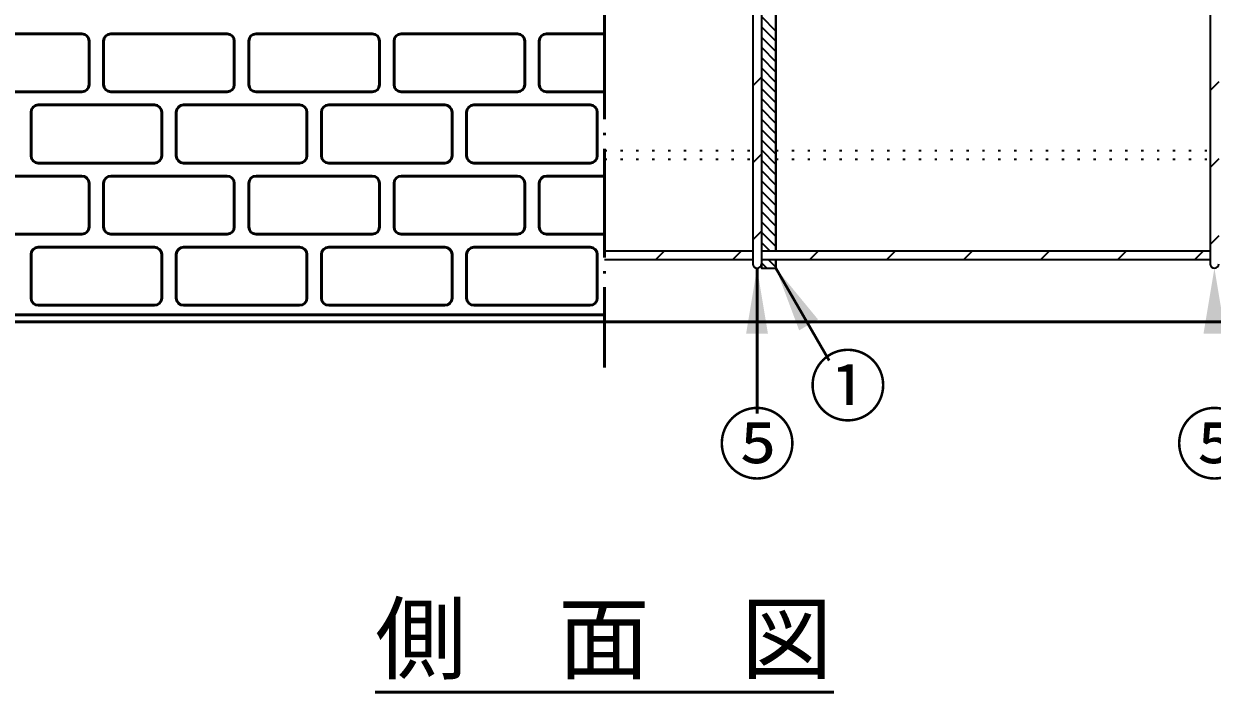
# Model space of a CAD drawing. Units: millimetres, scale not verified. Extents: x -2102 to 2102, y -1485 to 1485.
# Drawn here: x 552 to 1207, y 317 to 685 of the extents above; entities that cross this region are included whole.
import ezdxf
from ezdxf.enums import TextEntityAlignment as Align

# ---------------------------------------------------------------- set-up
doc = ezdxf.new("R2010")
doc.units = ezdxf.units.MM
doc.header["$LTSCALE"] = 5
doc.linetypes.add('DOTTED', pattern=[1.75, 0.25, -1.5])
doc.linetypes.add('LONG_DASHED_DOTTED', pattern=[15.25, 12, -1.5, 0.25, -1.5])
doc.layers.add('0-0_V-nasSTD', color=7, linetype='Continuous', lineweight=35)
doc.layers.add('0-1_0', color=7, linetype='Continuous', lineweight=50)
doc.styles.add('ＭＳ ゴシック', font='')
doc.styles.get('ＭＳ ゴシック').set_extended_font_data('MS Gothic')

msp = doc.modelspace()

# ---------------------------------------------------------------- linework, layer by layer
at = {"layer": '0-0_V-nasSTD'}
for p, q in [((958.875, 689.461), (966.875, 681.461)), ((958.875, 683.804), (966.875, 675.804)), ((958.875, 678.147), (966.875, 670.147)), ((958.875, 672.491), (966.875, 664.491)), ((958.875, 666.834), (966.875, 658.834)), ((958.875, 661.177), (966.875, 653.177)), ((958.875, 655.52), (966.875, 647.52)), ((958.875, 649.863), (966.875, 641.863)), ((958.875, 644.206), (966.875, 636.206)), ((958.875, 638.549), (966.875, 630.549)), ((958.875, 632.893), (966.875, 624.893)), ((958.875, 627.236), (966.875, 619.236)), ((958.875, 621.579), (966.875, 613.579)), ((958.875, 615.922), (966.875, 607.922)), ((958.875, 610.265), (966.875, 602.265)), ((958.875, 604.608), (966.875, 596.608)), ((958.875, 598.951), (966.875, 590.951)), ((958.875, 593.295), (966.875, 585.295)), ((958.875, 587.638), (966.875, 579.638)), ((958.875, 581.981), (966.875, 573.981)), ((958.875, 576.324), (966.875, 568.324)), ((958.875, 570.667), (966.875, 562.667)), ((958.875, 565.01), (963.543, 560.342)), ((958.875, 553.697), (961.829, 550.742)), ((962.686, 555.542), (966.875, 551.353)), ((966.875, 550.742), (966.875, 555.542))]:
    msp.add_line(p, q, dxfattribs=at)
at = {"layer": '0-0_V-nasSTD', "lineweight": 50}
for p, q in [((956.475, 470.792), (956.475, 550.742)), ((996.165, 500.011), (966.875, 550.742)), ((872.475, 525.142), (72.475, 525.142))]:
    msp.add_line(p, q, dxfattribs=at)
msp.add_lwpolyline([(72.475, 1049.142), (72.475, 521.142), (1672.475, 521.142), (1672.475, 1049.142)], close=True, dxfattribs=at)
at = {"layer": '0-0_V-nasSTD'}
for points in [[(966.875, 560.342), (966.875, 610.779), (966.875, 615.579), (966.875, 706.742)], [(958.875, 553.142), (958.875, 550.742), (966.875, 550.742)]]:
    msp.add_lwpolyline(points, dxfattribs=at)
for points in [[(950.475, 514.742), (956.475, 550.742), (962.475, 514.742)], [(966.875, 550.742), (979.679, 516.565), (990.071, 522.565)], [(1202.475, 514.742), (1208.475, 550.742), (1214.475, 514.742)]]:
    msp.add_solid(points, dxfattribs=at)
at = {"layer": '0-1_0', "linetype": 'LONG_DASHED_DOTTED'}
msp.add_line((872.475, 1074.142), (872.475, 496.142), dxfattribs=at)
at = {"layer": '0-1_0', "lineweight": 35}
for p, q in [((954.075, 1017.142), (954.075, 553.142)), ((958.875, 1017.142), (958.875, 553.142)), ((1206.075, 1017.142), (1206.075, 553.142)), ((966.875, 706.742), (966.875, 560.342)), ((958.875, 656.105), (954.075, 651.305)), ((1210.875, 653.547), (1206.075, 648.747)), ((958.875, 613.679), (954.075, 608.879)), ((1210.875, 611.12), (1206.075, 606.32)), ((958.875, 571.252), (954.075, 566.452)), ((1210.875, 568.694), (1206.075, 563.894)), ((872.475, 560.342), (954.075, 560.342)), ((900.738, 555.542), (905.538, 560.342)), ((943.165, 555.542), (947.965, 560.342)), ((958.875, 560.342), (1206.075, 560.342)), ((985.591, 555.542), (990.391, 560.342)), ((1028.018, 555.542), (1032.818, 560.342)), ((1070.444, 555.542), (1075.244, 560.342)), ((1112.87, 555.542), (1117.67, 560.342)), ((1155.297, 555.542), (1160.097, 560.342)), ((1197.723, 555.542), (1202.523, 560.342)), ((872.475, 555.542), (954.075, 555.542)), ((958.875, 555.542), (1206.075, 555.542)), ((958.875, 550.742), (966.875, 550.742)), ((966.875, 555.542), (966.875, 550.742))]:
    msp.add_line(p, q, dxfattribs=at)
at = {"layer": '0-1_0'}
for p, q in [((584.475, 679.942), (520.475, 679.942)), ((588.475, 651.942), (588.475, 675.942)), ((596.475, 675.942), (596.475, 651.942)), ((664.475, 679.942), (600.475, 679.942)), ((668.475, 651.942), (668.475, 675.942)), ((676.475, 675.942), (676.475, 651.942)), ((744.475, 679.942), (680.475, 679.942)), ((748.475, 651.942), (748.475, 675.942)), ((756.475, 675.942), (756.475, 651.942)), ((824.475, 679.942), (760.475, 679.942)), ((828.475, 651.942), (828.475, 675.942)), ((836.475, 675.942), (836.475, 651.942)), ((872.475, 679.942), (840.475, 679.942)), ((520.475, 647.942), (584.475, 647.942)), ((600.475, 647.942), (664.475, 647.942)), ((680.475, 647.942), (744.475, 647.942)), ((760.475, 647.942), (824.475, 647.942)), ((840.475, 647.942), (872.475, 647.942)), ((556.475, 636.742), (556.475, 612.742)), ((624.475, 640.742), (560.475, 640.742)), ((628.475, 612.742), (628.475, 636.742)), ((636.475, 636.742), (636.475, 612.742)), ((704.475, 640.742), (640.475, 640.742)), ((708.475, 612.742), (708.475, 636.742)), ((716.475, 636.742), (716.475, 612.742)), ((784.475, 640.742), (720.475, 640.742)), ((788.475, 612.742), (788.475, 636.742)), ((796.475, 636.742), (796.475, 612.742)), ((864.475, 640.742), (800.475, 640.742)), ((868.475, 612.742), (868.475, 636.742)), ((560.475, 608.742), (624.475, 608.742)), ((640.475, 608.742), (704.475, 608.742)), ((720.475, 608.742), (784.475, 608.742)), ((800.475, 608.742), (864.475, 608.742)), ((584.475, 601.542), (520.475, 601.542)), ((588.475, 573.542), (588.475, 597.542)), ((596.475, 597.542), (596.475, 573.542)), ((664.475, 601.542), (600.475, 601.542)), ((668.475, 573.542), (668.475, 597.542)), ((676.475, 597.542), (676.475, 573.542)), ((744.475, 601.542), (680.475, 601.542)), ((748.475, 573.542), (748.475, 597.542)), ((756.475, 597.542), (756.475, 573.542)), ((824.475, 601.542), (760.475, 601.542)), ((828.475, 573.542), (828.475, 597.542)), ((836.475, 597.542), (836.475, 573.542)), ((872.475, 601.542), (840.475, 601.542)), ((520.475, 569.542), (584.475, 569.542)), ((600.475, 569.542), (664.475, 569.542)), ((680.475, 569.542), (744.475, 569.542)), ((760.475, 569.542), (824.475, 569.542)), ((840.475, 569.542), (872.475, 569.542)), ((556.475, 558.342), (556.475, 534.342)), ((624.475, 562.342), (560.475, 562.342)), ((628.475, 534.342), (628.475, 558.342)), ((636.475, 558.342), (636.475, 534.342)), ((704.475, 562.342), (640.475, 562.342)), ((708.475, 534.342), (708.475, 558.342)), ((716.475, 558.342), (716.475, 534.342)), ((784.475, 562.342), (720.475, 562.342)), ((788.475, 534.342), (788.475, 558.342)), ((796.475, 558.342), (796.475, 534.342)), ((864.475, 562.342), (800.475, 562.342)), ((868.475, 534.342), (868.475, 558.342)), ((560.475, 530.342), (624.475, 530.342)), ((640.475, 530.342), (704.475, 530.342)), ((720.475, 530.342), (784.475, 530.342)), ((800.475, 530.342), (864.475, 530.342)), ((746.072, 317.142), (998.878, 317.142))]:
    msp.add_line(p, q, dxfattribs=at)
at = {"layer": '0-1_0', "linetype": 'DOTTED', "lineweight": 35}
for p, q in [((872.475, 615.579), (954.075, 615.579)), ((966.875, 615.579), (1206.075, 615.579)), ((872.475, 610.779), (954.075, 610.779)), ((966.875, 610.779), (1206.075, 610.779))]:
    msp.add_line(p, q, dxfattribs=at)
at = {"layer": '0-1_0'}
for centre, start, end in [((584.475, 675.942), 0, 90), ((600.475, 675.942), 90, 180), ((664.475, 675.942), 0, 90), ((680.475, 675.942), 90, 180), ((744.475, 675.942), 0, 90), ((760.475, 675.942), 90, 180), ((824.475, 675.942), 0, 90), ((840.475, 675.942), 90, 180), ((584.475, 651.942), 270, 0), ((600.475, 651.942), 180, 270), ((664.475, 651.942), 270, 0), ((680.475, 651.942), 180, 270), ((744.475, 651.942), 270, 0), ((760.475, 651.942), 180, 270), ((824.475, 651.942), 270, 0), ((840.475, 651.942), 180, 270), ((560.475, 636.742), 90, 180), ((624.475, 636.742), 0, 90), ((640.475, 636.742), 90, 180), ((704.475, 636.742), 0, 90), ((720.475, 636.742), 90, 180), ((784.475, 636.742), 0, 90), ((800.475, 636.742), 90, 180), ((864.475, 636.742), 0, 90), ((560.475, 612.742), 180, 270), ((624.475, 612.742), 270, 0), ((640.475, 612.742), 180, 270), ((704.475, 612.742), 270, 0), ((720.475, 612.742), 180, 270), ((784.475, 612.742), 270, 0), ((800.475, 612.742), 180, 270), ((864.475, 612.742), 270, 0), ((584.475, 597.542), 0, 90), ((600.475, 597.542), 90, 180), ((664.475, 597.542), 0, 90), ((680.475, 597.542), 90, 180), ((744.475, 597.542), 0, 90), ((760.475, 597.542), 90, 180), ((824.475, 597.542), 0, 90), ((840.475, 597.542), 90, 180), ((584.475, 573.542), 270, 0), ((600.475, 573.542), 180, 270), ((664.475, 573.542), 270, 0), ((680.475, 573.542), 180, 270), ((744.475, 573.542), 270, 0), ((760.475, 573.542), 180, 270), ((824.475, 573.542), 270, 0), ((840.475, 573.542), 180, 270), ((560.475, 558.342), 90, 180), ((624.475, 558.342), 0, 90), ((640.475, 558.342), 90, 180), ((704.475, 558.342), 0, 90), ((720.475, 558.342), 90, 180), ((784.475, 558.342), 0, 90), ((800.475, 558.342), 90, 180), ((864.475, 558.342), 0, 90), ((560.475, 534.342), 180, 270), ((624.475, 534.342), 270, 0), ((640.475, 534.342), 180, 270), ((704.475, 534.342), 270, 0), ((720.475, 534.342), 180, 270), ((784.475, 534.342), 270, 0), ((800.475, 534.342), 180, 270), ((864.475, 534.342), 270, 0)]:
    msp.add_arc(centre, 4, start, end, dxfattribs=at)
at = {"layer": '0-1_0', "lineweight": 35}
for centre in [(956.475, 553.142), (1208.475, 553.142)]:
    msp.add_arc(centre, 2.4, 180, 0, dxfattribs=at)

# ---------------------------------------------------------------- texts
at = {"layer": '0-0_V-nasSTD', "style": 'ＭＳ ゴシック'}
for s, height, p in [('①', 31.67, (984.928, 460.461)), ('⑤', 31.67, (934.911, 428.442)), ('⑤', 31.67, (1186.911, 428.442)), ('側\u3000面\u3000図', 36.95, (746.072, 317.142))]:
    msp.add_text(s, height=height, dxfattribs=at).set_placement(p, align=Align.BOTTOM_LEFT)

doc.saveas('drawing.dxf')
